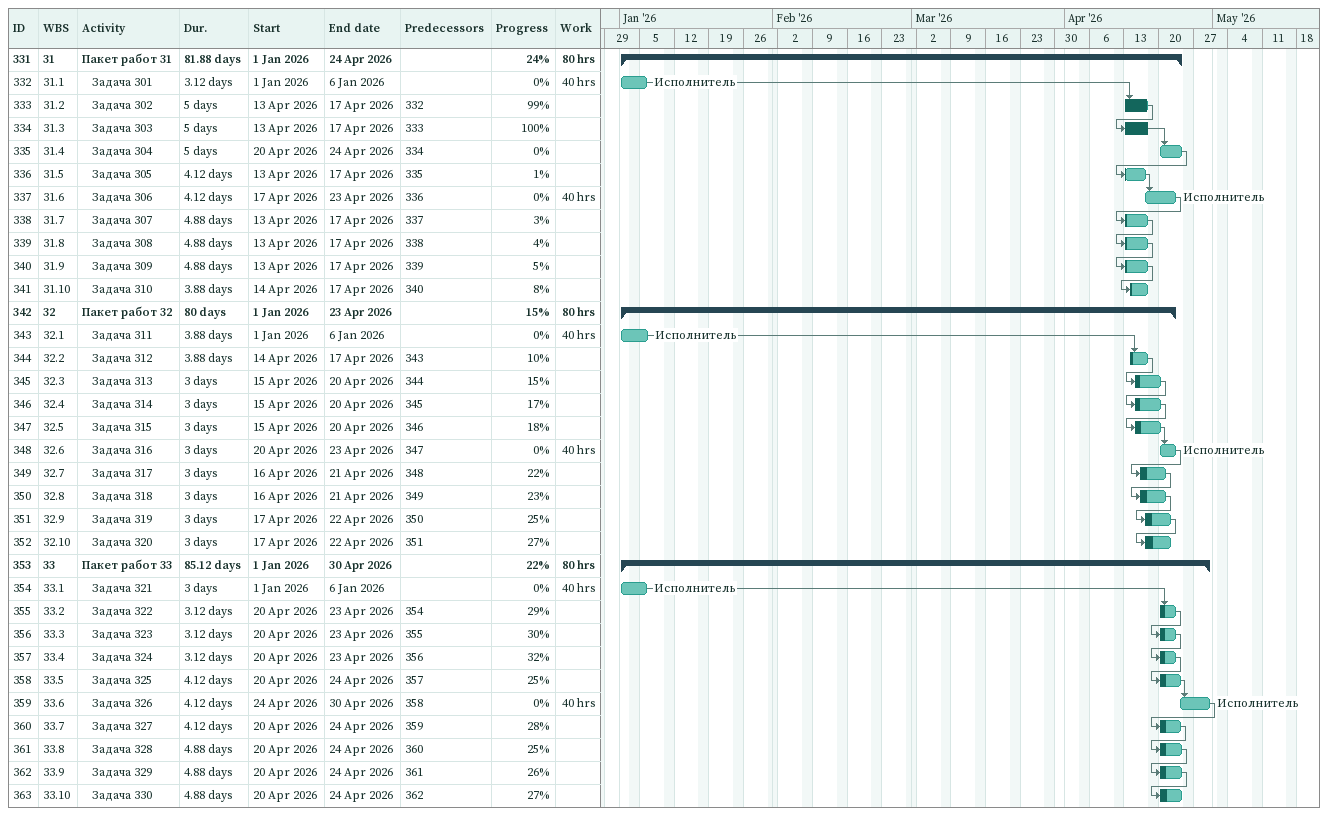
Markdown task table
| ID | WBS | Task | Duration | Start | Finish | Predecessors | Resources | % complete | Work (h) |
|---|---|---|---|---|---|---|---|---|---|
| 331 | 31 | **Пакет работ 31** | 81.88d | 2026-01-01 | 2026-04-24 |  |  | 24 | 80 |
| 332 | 31.1 | Задача 301 | 3.12d | 2026-01-01 | 2026-01-06 |  | Исполнитель | 0 | 40 |
| 333 | 31.2 | Задача 302 | 5d | 2026-04-13 | 2026-04-17 | 332 |  | 99 |  |
| 334 | 31.3 | Задача 303 | 5d | 2026-04-13 | 2026-04-17 | 333 |  | 100 |  |
| 335 | 31.4 | Задача 304 | 5d | 2026-04-20 | 2026-04-24 | 334 |  | 0 |  |
| 336 | 31.5 | Задача 305 | 4.12d | 2026-04-13 | 2026-04-17 | 335 |  | 1 |  |
| 337 | 31.6 | Задача 306 | 4.12d | 2026-04-17 | 2026-04-23 | 336 | Исполнитель | 0 | 40 |
| 338 | 31.7 | Задача 307 | 4.88d | 2026-04-13 | 2026-04-17 | 337 |  | 3 |  |
| 339 | 31.8 | Задача 308 | 4.88d | 2026-04-13 | 2026-04-17 | 338 |  | 4 |  |
| 340 | 31.9 | Задача 309 | 4.88d | 2026-04-13 | 2026-04-17 | 339 |  | 5 |  |
| 341 | 31.10 | Задача 310 | 3.88d | 2026-04-14 | 2026-04-17 | 340 |  | 8 |  |
| 342 | 32 | **Пакет работ 32** | 80d | 2026-01-01 | 2026-04-23 |  |  | 15 | 80 |
| 343 | 32.1 | Задача 311 | 3.88d | 2026-01-01 | 2026-01-06 |  | Исполнитель | 0 | 40 |
| 344 | 32.2 | Задача 312 | 3.88d | 2026-04-14 | 2026-04-17 | 343 |  | 10 |  |
| 345 | 32.3 | Задача 313 | 3d | 2026-04-15 | 2026-04-20 | 344 |  | 15 |  |
| 346 | 32.4 | Задача 314 | 3d | 2026-04-15 | 2026-04-20 | 345 |  | 17 |  |
| 347 | 32.5 | Задача 315 | 3d | 2026-04-15 | 2026-04-20 | 346 |  | 18 |  |
| 348 | 32.6 | Задача 316 | 3d | 2026-04-20 | 2026-04-23 | 347 | Исполнитель | 0 | 40 |
| 349 | 32.7 | Задача 317 | 3d | 2026-04-16 | 2026-04-21 | 348 |  | 22 |  |
| 350 | 32.8 | Задача 318 | 3d | 2026-04-16 | 2026-04-21 | 349 |  | 23 |  |
| 351 | 32.9 | Задача 319 | 3d | 2026-04-17 | 2026-04-22 | 350 |  | 25 |  |
| 352 | 32.10 | Задача 320 | 3d | 2026-04-17 | 2026-04-22 | 351 |  | 27 |  |
| 353 | 33 | **Пакет работ 33** | 85.12d | 2026-01-01 | 2026-04-30 |  |  | 22 | 80 |
| 354 | 33.1 | Задача 321 | 3d | 2026-01-01 | 2026-01-06 |  | Исполнитель | 0 | 40 |
| 355 | 33.2 | Задача 322 | 3.12d | 2026-04-20 | 2026-04-23 | 354 |  | 29 |  |
| 356 | 33.3 | Задача 323 | 3.12d | 2026-04-20 | 2026-04-23 | 355 |  | 30 |  |
| 357 | 33.4 | Задача 324 | 3.12d | 2026-04-20 | 2026-04-23 | 356 |  | 32 |  |
| 358 | 33.5 | Задача 325 | 4.12d | 2026-04-20 | 2026-04-24 | 357 |  | 25 |  |
| 359 | 33.6 | Задача 326 | 4.12d | 2026-04-24 | 2026-04-30 | 358 | Исполнитель | 0 | 40 |
| 360 | 33.7 | Задача 327 | 4.12d | 2026-04-20 | 2026-04-24 | 359 |  | 28 |  |
| 361 | 33.8 | Задача 328 | 4.88d | 2026-04-20 | 2026-04-24 | 360 |  | 25 |  |
| 362 | 33.9 | Задача 329 | 4.88d | 2026-04-20 | 2026-04-24 | 361 |  | 26 |  |
| 363 | 33.10 | Задача 330 | 4.88d | 2026-04-20 | 2026-04-24 | 362 |  | 27 |  |
